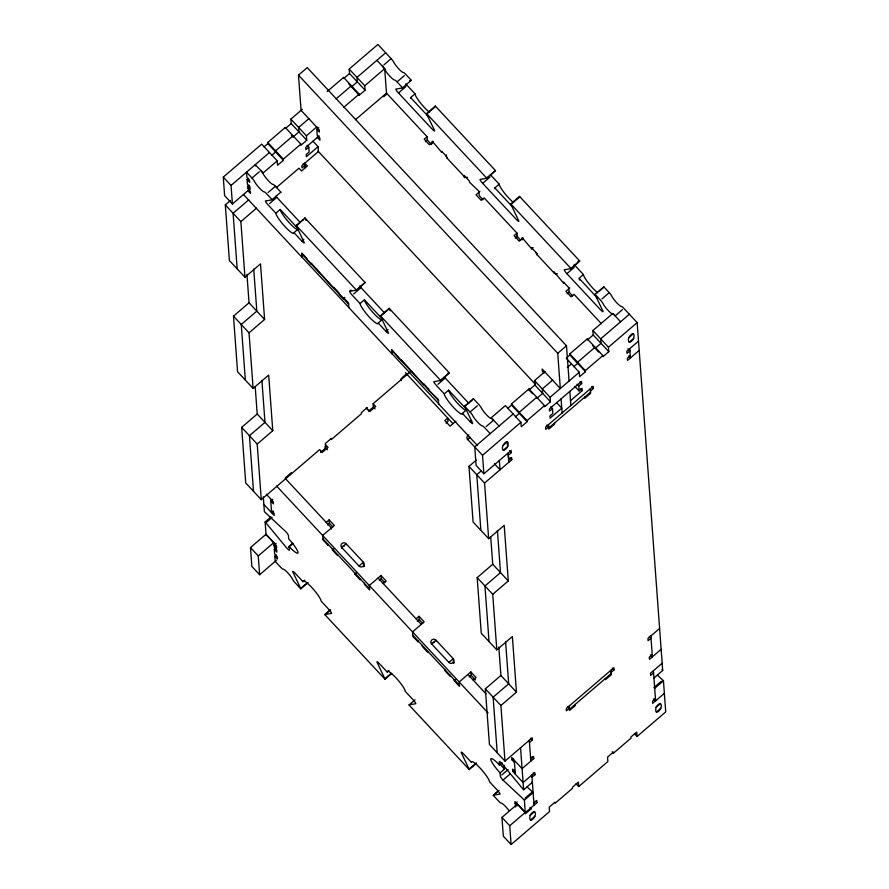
<?xml version="1.0" encoding="UTF-8"?>
<svg xmlns="http://www.w3.org/2000/svg" width="889" height="889" viewBox="0 0 889 889"><rect width="100%" height="100%" fill="white"/><g stroke="black" fill="none" stroke-linecap="round" stroke-linejoin="round"><path stroke-width="1.33" d="M318.729 127.605L316.784 129.272L319.384 132.061L319.218 129.827L301.071 110.358L298.482 75.143L307.238 67.631L566.482 345.788L569.071 381.003M249.164 189.613L232.407 203.992L224.628 195.647L223.272 177.111L261.677 144.151L277.235 160.842L277.568 165.287L283.402 160.287L283.313 159.175L267.767 142.484L285.269 127.46L300.826 144.151L300.904 145.263L306.738 140.262L306.416 135.806L290.859 119.126L302.316 109.291M348.877 84.077L359.256 95.212L365.09 90.2L349.533 73.509L349.199 69.064L377.892 44.45L391.138 58.663A3.9 0.678 49.4 0 1 393.638 62.019A7.812 1.356 49.4 0 0 398.639 68.753A7.812 1.356 49.4 0 0 403.417 72.509A3.9 0.678 49.4 0 1 405.806 74.398L411.274 80.266A3.9 0.678 49.4 0 1 411.185 80.466L409.529 80.743M327.141 91.545L343.61 77.41L359.167 94.09L359.256 95.212M263.955 146.929L267.845 143.596L267.767 142.484M290.859 119.126L291.181 123.571L285.347 128.572L285.269 127.46M349.533 73.509L343.699 78.521L343.61 77.41M232.407 203.992L231.051 185.445L269.456 152.497M309.05 118.526L298.637 127.471L298.96 131.916L293.126 136.917L291.392 135.061M385.67 52.795L356.978 77.41L357.311 81.855L351.477 86.866L351.388 85.755L335.942 99.001M271.734 155.275L275.623 151.941L275.534 150.83L293.048 135.806L293.126 136.917M249.031 185.201L247.564 186.446L250.165 189.235L249.998 187.012L247.409 184.223L247.064 179.589L248.52 178.345M357.711 288.947L365.001 282.691A3.9 0.678 49.4 0 0 365.09 282.491L304.938 217.961L296.193 225.462A3.9 0.678 49.4 0 0 296.315 225.906L304.282 242.686A3.9 0.678 49.4 0 1 301.771 241.019L293.992 232.674A13.668 2.378 49.4 0 1 285.202 226.828A13.668 2.378 49.4 0 1 275.846 213.204L268.067 204.859A3.9 0.678 49.4 0 1 265.389 200.958L272.034 199.847A3.9 0.678 49.4 0 0 272.123 199.647L266.656 193.78A3.9 0.678 49.4 0 0 264.266 191.902A7.812 1.356 49.4 0 1 259.488 188.135A7.812 1.356 49.4 0 1 254.487 181.412A3.9 0.678 49.4 0 0 251.987 178.044L259.277 171.788M383.848 64.919L391.138 58.663M325.341 444.456L328.063 447.378L322.229 452.39L319.64 449.601L261.288 499.662L257.199 444.056L272.767 430.698L268.678 375.091L253.121 388.437L249.031 332.83L264.6 319.473L260.51 263.866L244.953 277.212L229.395 260.521L225.317 204.915L230.551 200.425M277.235 160.842L263.133 172.933L255.276 164.665L255.365 165.965M306.416 135.806L316.828 126.871M365.09 90.2L364.757 85.755L384.693 68.653L376.914 60.308M283.313 159.175L300.826 144.151M343.721 107.347L359.167 94.09M319.173 135.895L305.716 147.441L305.883 149.663L308.794 147.163L307.072 145.307M248.798 199.781L233.085 213.26L237.174 268.867M312.884 141.14L318.062 146.696L306.394 156.708L306.227 154.486L309.15 151.986L308.794 147.163M268.111 192.524L275.401 186.268L280.868 192.135A3.9 0.678 49.4 0 1 280.791 192.335M382.381 66.164A3.9 0.678 49.4 0 1 384.881 69.531A7.812 1.356 49.4 0 0 389.882 76.265A7.812 1.356 49.4 0 0 394.66 80.021A3.9 0.678 49.4 0 1 397.05 81.899L404.339 75.643M276.279 187.679L298.971 168.21L301.56 170.988L307.394 165.976L304.671 163.065M355.544 119.659L386.493 93.123L427.109 136.695L427.353 140.029L425.409 141.695M383.659 96.734L386.571 94.234L384.693 68.653M303.216 163.587L304.949 165.443L302.027 167.943L301.871 165.721L318.418 151.519L318.062 146.696M244.953 277.212L240.863 221.605L256.577 208.126M272.123 199.647L280.868 192.135M495.395 170.821A3.9 0.678 49.4 0 0 495.484 170.621L435.343 106.08L426.587 113.592A3.9 0.678 49.4 0 0 426.72 114.025L434.677 130.816A3.9 0.678 49.4 0 1 432.165 129.138L398.461 92.978A3.9 0.678 49.4 0 1 395.794 89.089L402.439 87.978L411.274 80.266M269.523 203.603L276.823 197.347L300.226 222.461M398.461 92.978L405.762 86.722M275.846 213.204L280.224 209.448L298.371 228.918L293.992 232.674M410.785 98.346A13.668 2.378 49.4 0 1 410.618 97.568L414.996 93.823L407.218 85.477A3.9 0.678 49.4 0 1 405.784 83.766M296.326 225.906L300.693 222.15M302.16 220.894L303.616 219.639M428.176 112.781L435.466 106.513A3.9 0.678 49.4 0 1 435.343 106.08M301.771 241.019L303.849 239.23M427.109 136.695L424.186 139.195L429.376 144.763L433.265 141.429M253.121 388.437L237.563 371.746L233.485 316.14L249.042 302.793L246.942 274.301M441.922 379.303L449.212 373.047A3.9 0.678 49.4 0 0 449.301 372.847L389.149 308.316L380.403 315.817A3.9 0.678 49.4 0 0 380.536 316.251L388.493 333.042A3.9 0.678 49.4 0 1 385.982 331.375L378.203 323.029A13.668 2.378 49.4 0 1 369.413 317.184A13.668 2.378 49.4 0 1 360.056 303.56L352.277 295.215A3.9 0.678 49.4 0 1 349.61 291.314L351.066 290.07M243.497 194.547L302.138 257.466L301.816 253.021L306.994 258.577L307.083 259.699L311.406 264.333L311.317 263.222L333.875 288.436L333.786 287.325L338.976 292.892L339.053 294.003L343.376 298.637L344.832 297.382M349.61 291.314L356.245 290.203A3.9 0.678 49.4 0 0 356.333 290.003L365.09 282.491M577.95 261.455L579.617 261.177A3.9 0.678 49.4 0 0 579.695 260.966L519.554 196.436L510.797 203.948A3.9 0.678 49.4 0 0 510.931 204.381L518.887 221.172A3.9 0.678 49.4 0 1 516.376 219.494L482.683 183.334A3.9 0.678 49.4 0 1 480.004 179.445L486.65 178.322A3.9 0.678 49.4 0 0 486.728 178.122L495.484 170.621M486.65 178.322L493.94 172.066M353.733 293.959L361.034 287.703L384.437 312.817M482.683 183.334L489.972 177.078M479.927 191.491L476.037 194.824L481.227 200.392L484.138 197.891L516.976 233.118L517.231 236.463L515.287 238.13M360.056 303.56L364.434 299.804L382.581 319.273L378.203 323.029M495.006 188.701A13.668 2.378 49.4 0 1 494.829 187.923L499.207 184.167L491.428 175.833A3.9 0.678 49.4 0 1 490.472 174.722M261.288 499.662L245.731 482.971L241.652 427.365L257.21 414.018L255.21 386.882M380.536 316.251L387.826 309.994M512.386 203.125L519.687 196.869A3.9 0.678 49.4 0 1 519.554 196.436M385.982 331.375L388.071 329.586M516.976 233.118L514.064 235.629L519.254 241.186L523.143 237.852M522.254 239.797L522.087 237.574L531.678 248.887L533.133 247.631M291.348 472.692L285.513 477.693L285.602 478.804M375.091 408.907L373.369 407.051L373.124 403.717L410.073 372.013M320.562 452.357L325.718 447.934L325.385 443.489L331.219 438.477L331.308 439.588L361.445 413.729L361.367 412.618L367.201 407.607L367.368 409.84M368.557 411.174L373.713 406.751M272.845 499.262L270.767 501.052L273.356 503.83L273.19 501.607L266.278 494.184M273.568 511.064L271.623 512.731L270.6 498.829M266.133 535.623L265.133 521.954L270.967 516.954M292.881 543.523L289.236 546.646L289.481 549.991A3.9 0.678 49.4 0 1 286.969 548.313L265.878 522.799L272.134 517.431M486.205 426.52L493.506 420.264A3.9 0.678 49.4 0 0 491.106 418.386A7.812 1.356 49.4 0 1 486.327 414.63A7.812 1.356 49.4 0 1 481.338 407.895A3.9 0.678 49.4 0 0 478.838 404.528L473.37 398.661L464.614 406.173A3.9 0.678 49.4 0 0 464.747 406.606L472.704 423.397A3.9 0.678 49.4 0 1 470.192 421.73L462.413 413.385A13.668 2.378 49.4 0 1 453.634 407.54A13.668 2.378 49.4 0 1 444.267 393.905L436.488 385.559A3.9 0.678 49.4 0 1 433.821 381.67L440.466 380.559A3.9 0.678 49.4 0 0 440.544 380.348L449.301 372.847M653.937 677.996L662.694 670.484L637.146 322.607L623.9 308.394A3.9 0.678 49.4 0 0 621.511 306.516A7.812 1.356 49.4 0 1 616.733 302.749A7.812 1.356 49.4 0 1 611.732 296.026A3.9 0.678 49.4 0 0 609.232 292.659L603.764 286.791L595.008 294.303A3.9 0.678 49.4 0 0 595.141 294.737L603.109 311.517A3.9 0.678 49.4 0 1 600.597 309.85L566.893 273.69A3.9 0.678 49.4 0 1 564.215 269.8L570.86 268.678A3.9 0.678 49.4 0 0 570.949 268.478L579.695 260.966M570.86 268.678L578.15 262.422M437.955 384.315L445.245 378.058L468.647 403.173M566.893 273.69L574.183 267.433M276.523 560.248L259.632 574.739L251.854 566.393L250.476 547.591L266.033 534.245L273.812 542.59L273.912 543.968M444.267 393.905L448.645 390.16L465.925 408.696M574.205 264.478A3.9 0.678 49.4 0 0 575.639 266.178L583.417 274.523L579.039 278.279L597.197 297.748M569.805 287.925L565.915 291.259L571.094 296.826L574.016 294.315L601.409 323.707M259.632 574.739L258.255 555.936L273.812 542.59M276.057 547.835L274.312 549.335L276.901 552.125L276.735 549.902L274.145 547.113L274.001 545.079L276.079 543.29M567.126 293.759L569.071 292.092L568.749 287.636L563.57 282.08L563.648 283.191L554.058 271.878L554.136 272.99A2.934 2.811 -4.2 0 0 557.336 273.745M308.094 582.595L300.793 588.862L295.326 582.995A3.9 0.678 49.4 0 1 292.825 579.628A7.812 1.356 49.4 0 0 287.836 572.894A7.812 1.356 49.4 0 0 283.046 569.138A3.9 0.678 49.4 0 1 280.657 567.26L275.19 561.392L274.812 556.203L276.268 554.947M288.425 547.068L292.803 543.312M326.219 522.388L329.13 519.876L334.32 525.443L322.651 535.456L322.974 539.901L328.163 545.468L328.074 544.357M464.747 406.606L466.203 405.362M467.67 404.106L472.037 400.35M599.519 290.981L603.898 287.225A3.9 0.678 49.4 0 1 603.764 286.791M327.43 524.888L329.375 523.221L329.13 519.876M446.067 423.097L448.023 421.43L447.767 418.097L444.856 420.597L450.045 426.164L455.879 421.153M462.413 413.385L466.792 409.629M490.217 433.643L484.749 427.776A3.9 0.678 49.4 0 0 482.36 425.898A7.812 1.356 49.4 0 1 477.582 422.131A7.812 1.356 49.4 0 1 472.581 415.407A3.9 0.678 49.4 0 0 470.081 412.04L477.382 405.784M601.942 298.915L609.232 292.659M470.192 421.73L471.659 420.475M544.068 373.124L542.334 371.269L542.168 369.046L560.314 388.515L557.736 353.3L566.482 345.788M337.587 554.558L337.664 555.669L332.475 550.102L333.942 548.857M499.051 426.064L491.273 417.719L505.374 405.617L520.932 422.308L521.265 426.753L527.099 421.753L511.542 405.062L511.453 403.95L528.966 388.926L544.513 405.617L544.601 406.729L550.435 401.728L534.878 385.037L534.556 380.592L544.968 371.646M566.315 358.345L579.284 372.247L579.606 376.703L585.44 371.691L569.882 355L569.805 353.889L587.307 338.876L602.864 355.567L602.942 356.678L608.776 351.666L593.23 334.975L592.896 330.53L612.832 313.428L620.611 321.774M529.455 742.493L532.378 739.992L532.211 737.77L504.985 761.128L500.896 705.522L516.453 692.164L512.375 636.557L496.818 649.903L492.728 594.297L508.286 580.95L504.207 525.332L488.65 538.678L484.561 483.071L511.797 459.713L511.631 457.479L508.708 459.991L508.352 455.168L511.275 452.668L511.108 450.434L483.883 473.804L482.516 455.268L467.647 439.422L470.27 437.166M300.793 588.862A3.9 0.678 49.4 0 0 300.66 588.418L292.703 571.638A3.9 0.678 49.4 0 1 295.215 573.305L302.993 581.65L304.738 580.15M622.444 309.65L615.144 315.906A3.9 0.678 49.4 0 0 612.754 314.017A7.812 1.356 49.4 0 1 607.976 310.261A7.812 1.356 49.4 0 1 602.975 303.538A3.9 0.678 49.4 0 0 600.486 300.171L595.008 294.303M507.652 408.395L511.542 405.062M532.5 393.749L529.044 390.049L534.878 385.037M566.971 357.5L569.882 355M593.23 334.975L587.396 339.987L587.307 338.876M300.66 588.418L306.916 583.062M513.153 413.963L474.748 446.923L476.104 465.458L483.883 473.804M552.747 379.992L542.334 388.938L542.657 393.383L536.823 398.383L536.745 397.272L519.232 412.296L519.32 413.407L515.431 416.741M567.338 367.479L571.505 363.901M629.368 314.262L600.675 338.876L601.008 343.321L595.174 348.332L595.085 347.221L577.583 362.234L577.661 363.345L573.772 366.679M488.65 538.678L473.092 521.987L469.003 466.381L476.337 460.091M482.516 455.268L520.932 422.308M550.435 401.728L550.102 397.283L579.284 372.247M608.776 351.666L608.454 347.221L637.146 322.607M527.099 421.753L527.01 420.641L544.513 405.617M585.44 371.691L585.362 370.58L602.864 355.567M346.177 544.824L346.088 543.712L341.709 547.468L359 566.004L363.379 562.248L346.088 543.712A2.923 2.8 -4.2 0 0 341.954 543.501A2.923 2.8 -4.2 0 0 341.709 547.468L341.765 548.135M502.918 445.645L507.286 441.889L507.63 446.534L503.252 450.279C499.262 446.534 510.342 435.377 507.719 446.456A2.923 0.667 -43 0 1 505.585 449.167A2.923 0.667 -43 0 1 503.341 450.212M628.934 337.531L633.312 333.775M360.056 578.661L360.134 579.772L354.944 574.216L356.411 572.961M629.279 342.165L633.646 338.409C636.313 327.374 625.178 338.409 629.279 342.165A2.923 0.667 -43 0 0 631.523 341.12A2.923 0.667 -43 0 0 633.646 338.409M550.758 406.773L552.491 408.629L549.569 411.14L549.413 408.907L581.506 381.381L581.662 383.603L578.75 386.104L579.106 390.927L582.017 388.426L582.184 390.649L570.516 400.661M480.971 471.126L476.782 474.726L480.871 530.333M638.502 341.143L626.834 351.155L627.001 353.377L629.912 350.877L627.967 348.788M326.407 613.221L330.575 609.654M391.682 673.495L385.004 679.207L324.863 614.677L330.075 610.21M630.268 355.7L627.356 358.2L627.512 360.423L639.18 350.41M590.463 391.038L593.374 388.526L593.207 386.304L545.557 427.187L545.724 429.409L548.646 426.909L546.913 425.053M590.563 392.127L548.746 428.009L546.935 426.053M383.248 583.584L386.17 581.073L380.981 575.516L369.313 585.529L369.635 589.974L364.457 584.406L364.368 583.295M379.281 580.517L381.225 578.85L380.981 575.516M416.085 618.811L419.008 616.31L424.186 621.867L412.518 631.879L412.852 636.335L418.03 641.891L417.952 640.78M417.308 621.311L419.252 619.644L419.008 616.31M496.818 649.903L481.26 633.212L477.171 577.606L492.739 564.259L490.739 537.123M385.004 679.207A3.9 0.678 49.4 0 0 384.881 678.774L376.914 661.994A3.9 0.678 49.4 0 1 379.425 663.661L387.204 672.006L388.96 670.506M384.881 678.774L391.127 673.418M448.867 662.438L453.246 658.682A2.923 2.8 -4.2 0 1 453.001 662.649A2.923 2.8 -4.2 0 1 448.867 662.438L431.587 643.892L435.966 640.136L453.246 658.682L453.579 663.127M475.893 763.84L469.225 769.563L409.073 705.033L414.996 699.821M473.126 680.007L476.037 677.507L470.859 671.94L459.191 681.952L459.513 686.397L454.323 680.841L455.79 679.585M469.159 676.94L471.103 675.273L470.859 671.94M504.985 761.128L489.428 744.437L485.338 688.831L500.907 675.484L498.807 646.992M469.225 769.563A3.9 0.678 49.4 0 0 469.092 769.129L476.382 762.873M531.144 807.657L531.222 808.768L525.388 813.779L524.388 800.111A3.9 0.678 49.4 0 0 523.643 799.367L503.018 780.109A3.9 0.678 49.4 0 1 500.34 776.219L500.096 772.885A13.668 2.378 49.4 0 1 490.739 759.25A13.668 2.378 49.4 0 1 499.518 765.096L502.152 762.84M659.605 628.479L647.937 638.491L648.103 640.713L651.015 638.213L649.292 636.357M611.121 672.428L614.043 669.928L613.877 667.706L566.226 708.589L566.393 710.811L569.304 708.311L567.582 706.455M569.404 709.4L611.221 673.529M514.464 762.518L511.864 759.739L513.331 758.484M500.096 772.885L504.474 769.129L504.185 765.24M501.796 774.964L508.052 769.607M532.011 777.253L534.922 774.752L534.767 772.53L523.099 782.542L512.72 771.419L514.186 770.163M503.018 780.109L510.308 773.852M530.666 758.906L533.578 756.406L533.744 758.628L522.076 768.641L511.708 757.506L511.864 759.739M652.215 654.615L649.303 657.115L649.47 659.338L661.138 649.326M494.829 793.933L498.996 790.354M508.953 810.512A7.812 1.356 49.4 0 0 501.152 803.134A3.9 0.678 49.4 0 1 498.762 801.256L493.284 795.388L498.496 790.921M662.161 663.227L650.492 673.24L650.648 675.473L653.571 672.962M499.518 765.096L499.274 761.762A3.9 0.678 49.4 0 1 501.785 763.429L522.876 788.943A3.9 0.678 49.4 0 0 523.632 789.788L532.378 782.276A3.9 0.678 49.4 0 1 532 781.864M517.042 805.845L515.098 803.767L517.187 801.978M511.108 844.55L503.33 836.205L501.952 817.402L517.509 804.056L525.288 812.402L509.73 825.748L511.108 844.55L549.524 811.59L549.191 807.145L555.025 802.145L555.114 803.256L572.616 788.232L572.538 787.121L578.372 782.12L578.695 786.565L607.865 761.54L607.543 757.084L613.377 752.083L613.454 753.194L630.968 738.17L630.879 737.059L636.713 732.058L637.046 736.503L665.728 711.889L663.45 680.807A3.9 0.678 49.4 0 0 662.705 680.063L657.549 675.24M525.11 798.111L532.4 791.855A3.9 0.678 49.4 0 1 533.133 792.61L524.388 800.111M661.249 681.307L653.96 687.564A3.9 0.678 49.4 0 1 654.693 688.319L663.45 680.807M533.9 802.934L536.812 800.422L536.978 802.656L525.31 812.668M655.449 698.643L652.537 701.143L652.704 703.366L664.372 693.353M530.155 815.402L534.533 811.646C538.545 815.457 527.655 826.326 530.155 815.402A2.923 0.667 -43 0 1 532.289 812.69A2.923 0.667 -43 0 1 534.533 811.646M656.093 707.355L660.471 703.599C664.472 707.4 653.593 718.312 656.093 707.355A2.923 0.667 -43 0 1 658.216 704.644A2.923 0.667 -43 0 1 660.471 703.599M530.5 820.036L534.878 816.28M656.438 711.989L660.805 708.233M447.556 373.324L449.212 373.047M527.244 787.043L532.4 791.855M397.05 81.899L402.517 87.767A3.9 0.678 49.4 0 1 402.439 87.978M426.587 113.592L486.728 178.122M510.797 203.948L570.949 268.478M410.618 97.568L428.765 117.048M494.829 187.923L512.12 206.47M446.556 154.897A2.934 2.811 -4.2 0 0 446.978 158.02L464.269 176.567A2.934 2.811 -4.2 0 0 467.458 177.322M536.123 252.42A2.934 2.811 -4.2 0 0 536.856 254.454L554.136 272.99M427.12 139.784L431.632 144.629M482.96 199.692L479.204 195.658L478.882 191.213L469.448 182.123L469.37 181.012L464.191 175.455L464.347 177.678M516.776 235.974L520.61 240.086M569.082 292.092L572.683 295.959M628.634 355.989L630.434 357.923L629.756 348.655M349.199 69.064L364.757 85.755M592.896 330.53L608.454 347.221M592.574 345.543L598.63 352.033M569.805 353.889L585.362 370.58M591.652 386.682L593.374 388.526M298.482 75.143L557.736 353.3M579.939 381.748L581.662 383.603M577.017 384.248L578.75 386.104M580.45 388.793L582.184 390.649M574.783 386.293L579.106 390.927M317.251 137.295L319.973 140.218L319.818 137.984L317.217 135.206L316.784 129.272M556.581 402.606L561.759 408.162L550.091 418.174L549.924 415.952L552.847 413.452L552.491 408.629M534.556 380.592L550.102 397.283M318.006 151.074L535.623 384.559M291.181 123.571L306.738 140.262M511.453 403.95L527.01 420.641M267.845 143.596L283.402 160.287M509.541 450.812L511.275 452.668M251.987 178.044L246.52 172.177L246.898 177.367L249.498 180.145L249.653 182.367L247.064 179.589M296.193 225.462L356.333 290.003M380.403 315.817L440.544 380.348M464.614 406.173L470.081 412.04M510.064 457.857L511.797 459.713M247.642 190.457L250.476 193.491L250.309 191.268L247.72 188.49L247.564 186.446M348.644 304.127L301.982 254.054L302.227 257.399L348.888 307.461M438.521 400.55L391.86 350.488L392.105 353.822L438.766 403.895M477.482 445.589L438.677 403.962L438.355 399.517L428.931 390.427L428.842 389.315L423.664 383.748L423.742 384.859L401.195 359.645L401.272 360.756L391.693 349.444L392.016 353.9L348.81 307.538L348.477 303.082L343.298 297.526L343.376 298.637M494.373 463.714L500.04 469.792L499.351 460.524M223.272 177.111L231.051 185.445M405.428 372.658L452.957 423.653M650.504 654.815L652.382 656.838L650.848 635.979M225.317 204.915L240.863 221.605M469.003 466.381L484.561 483.071M653.726 698.843L655.615 700.865L653.404 670.739M373.124 403.717L375.714 406.495L369.88 411.507L366.246 407.607M612.31 668.072L614.043 669.928M249.042 302.793L264.6 319.473M492.739 564.259L508.286 580.95M634.446 733.725L637.046 736.503M233.485 316.14L249.031 332.83M477.171 577.606L492.728 594.297M612.165 751.805L613.454 753.194M324.674 446.823L327.396 449.745M257.21 414.018L272.767 430.698M500.907 675.484L516.453 692.164M576.028 783.709L578.695 786.565M241.652 427.365L257.199 444.056M485.338 688.831L500.896 705.522M530.644 738.137L532.378 739.992M329.375 523.221L332.83 526.921M381.225 578.85L384.681 582.562M419.252 619.644L422.708 623.356M471.103 675.273L475.426 679.918M285.38 478.571L331.397 527.944L331.486 529.055M378.069 578.017L421.275 624.378M467.936 674.44L485.983 693.809M532.011 756.772L533.744 758.628M276.635 486.083L488.061 712.934M322.896 538.79L369.557 588.862M412.763 635.224L459.435 685.286M533.2 772.897L534.922 774.752M271.456 510.508L274.045 513.286L274.212 515.509L263.844 504.385M515.153 771.974L512.564 769.185L512.72 771.419M535.678 801.256L536.978 802.656M529.922 807.379L531.222 808.768M266.055 534.511L276.423 545.635L276.59 547.857L274.001 545.079M524.366 811.657L514.931 801.534L515.098 803.767M515.898 806.501L515.253 805.801L515.331 806.912M274.812 556.203L277.401 558.981L277.246 556.758L274.645 553.969L274.312 549.335M250.476 547.591L258.255 555.936M501.952 817.402L509.73 825.748M390.282 310.839L389.282 308.75A3.9 0.678 49.4 0 1 389.16 308.316M306.072 220.494L305.071 218.394A3.9 0.678 49.4 0 1 304.938 217.961M469.092 769.129L461.135 752.35A3.9 0.678 49.4 0 1 463.647 754.016L471.414 762.362A13.668 2.378 49.4 0 1 480.204 768.207A13.668 2.378 49.4 0 1 489.572 781.831L497.34 790.177A3.9 0.678 49.4 0 1 500.018 794.066L493.373 795.188A3.9 0.678 49.4 0 0 493.284 795.388M590.318 388.793L590.618 393.26L584.784 398.261L584.706 397.15M610.976 670.195L611.288 674.662L605.453 679.663L605.365 678.551M569.838 391.393L570.871 405.473M561.081 398.894L562.115 412.985M554.558 423.02L554.636 424.131L548.802 429.131L548.502 424.664M575.227 704.41L575.305 705.533L569.471 710.533L569.16 706.066M536.856 254.443L536.778 253.332L531.589 247.775L531.678 248.887M528.966 388.926L529.044 390.049M529.299 740.27L530.822 761.128M531.844 775.03L534.056 805.156M508.108 453.012L508.786 462.28M520.543 747.782L523.632 789.788M497.429 530.555L500.507 572.605L484.95 585.951L489.039 641.558M505.597 641.78L508.686 683.83L493.117 697.176L497.207 752.783M514.298 760.295L515.32 774.197M517.509 804.056L517.609 805.434M446.989 158.02L446.9 156.909L441.722 151.341L441.8 152.452L432.21 141.151L432.376 143.373M454.246 679.729L454.323 680.841M449.923 675.084L450.012 676.207L444.822 670.639L444.744 669.528M436.043 641.247L435.966 640.136A2.923 2.8 -4.2 0 0 431.832 639.924A2.923 2.8 -4.2 0 0 431.587 643.892M407.151 374.513L407.073 373.402L401.239 378.414L401.406 380.636M427.453 650.981L427.542 652.093L422.353 646.536L422.275 645.414M363.701 566.704L363.379 562.248A2.923 2.8 -4.2 0 1 363.134 566.215A2.923 2.8 -4.2 0 1 359 566.004M354.867 573.094L354.944 574.216M304.949 165.443L305.105 167.665M332.397 548.991L332.475 550.102M253.732 269.089L256.821 311.128L241.252 324.485L245.342 380.092M261.899 380.314L264.989 422.353L249.42 435.71L253.509 491.317M263.288 496.795L264.377 511.631A3.9 0.678 49.4 0 0 265.111 512.386L285.747 531.633A3.9 0.678 49.4 0 1 288.425 535.522L288.669 538.867A13.668 2.378 49.4 0 1 298.026 552.491A13.668 2.378 49.4 0 1 289.236 546.646M662.694 670.484A3.9 0.678 49.4 0 1 661.949 669.639M467.647 439.422A2.923 2.8 -4.2 0 1 468.836 434.91M324.863 614.677A3.9 0.678 49.4 0 1 324.952 614.477L331.597 613.366A3.9 0.678 49.4 0 0 328.919 609.465L321.14 601.12A13.668 2.378 49.4 0 0 311.783 587.496A13.668 2.378 49.4 0 0 302.993 581.65M409.073 705.033A3.9 0.678 49.4 0 1 409.162 704.833L415.808 703.71A3.9 0.678 49.4 0 0 413.129 699.821L405.351 691.475A13.668 2.378 49.4 0 0 395.994 677.851A13.668 2.378 49.4 0 0 387.204 672.006M265.133 521.954A3.9 0.678 49.4 0 1 265.878 522.799M504.474 769.129A13.668 2.378 49.4 0 1 500.118 764.029M363.623 565.593A2.923 2.8 -4.2 0 1 364.179 566.493M453.49 662.016A2.923 2.8 -4.2 0 1 454.057 662.916M597.775 292.903A13.668 2.378 49.4 0 1 588.474 283.102A13.668 2.378 49.4 0 1 583.417 274.523M429.343 112.203A13.668 2.378 49.4 0 1 420.041 102.402A13.668 2.378 49.4 0 1 414.996 93.823M513.564 202.559A13.668 2.378 49.4 0 1 504.252 192.757A13.668 2.378 49.4 0 1 499.207 184.167M579.628 280.068A13.668 2.378 49.4 0 1 579.217 279.057M445.245 378.058A3.9 0.678 49.4 0 1 444.289 376.958M466.392 410.362A13.668 2.378 49.4 0 1 456.513 402.128A13.668 2.378 49.4 0 1 448.645 390.16M473.504 399.105A3.9 0.678 49.4 0 1 473.37 398.661M260.744 170.532A3.9 0.678 49.4 0 1 263.244 173.9A7.812 1.356 49.4 0 0 268.234 180.623A7.812 1.356 49.4 0 0 273.012 184.39A3.9 0.678 49.4 0 1 275.401 186.268M276.823 197.347A3.9 0.678 49.4 0 1 275.857 196.247M298.293 229.429A13.668 2.378 49.4 0 1 288.825 222.261A13.668 2.378 49.4 0 1 280.224 209.448M361.034 287.703A3.9 0.678 49.4 0 1 359.601 286.002M382.581 319.273A13.668 2.378 49.4 0 1 373.791 313.428A13.668 2.378 49.4 0 1 364.434 299.804M467.47 439.633A2.923 2.8 -4.2 0 1 470.259 438.077M431.409 644.103A2.923 2.8 -4.2 0 1 434.188 642.547M341.532 547.68A2.923 2.8 -4.2 0 1 344.321 546.124M536.678 254.654A2.934 2.811 -4.2 0 1 537.345 253.821"/></g></svg>
